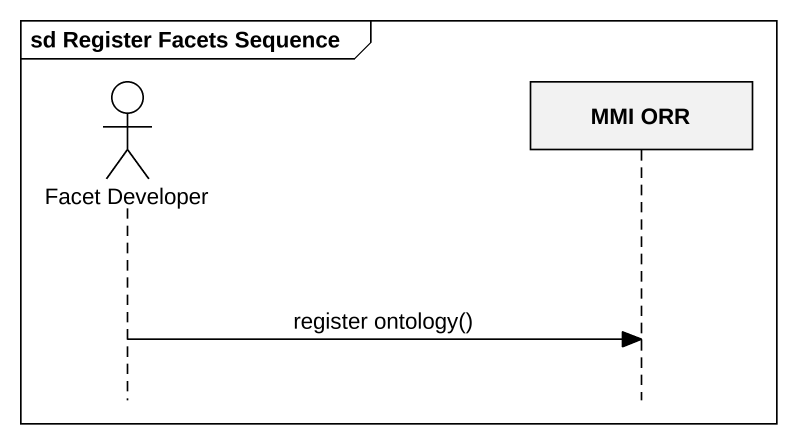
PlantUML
@startuml
mainframe sd Register Facets Sequence
hide footbox
actor "Facet Developer" as Facet_Developer
participant "MMI ORR" as MMI_ORR

Facet_Developer -> MMI_ORR : register ontology()
@enduml
